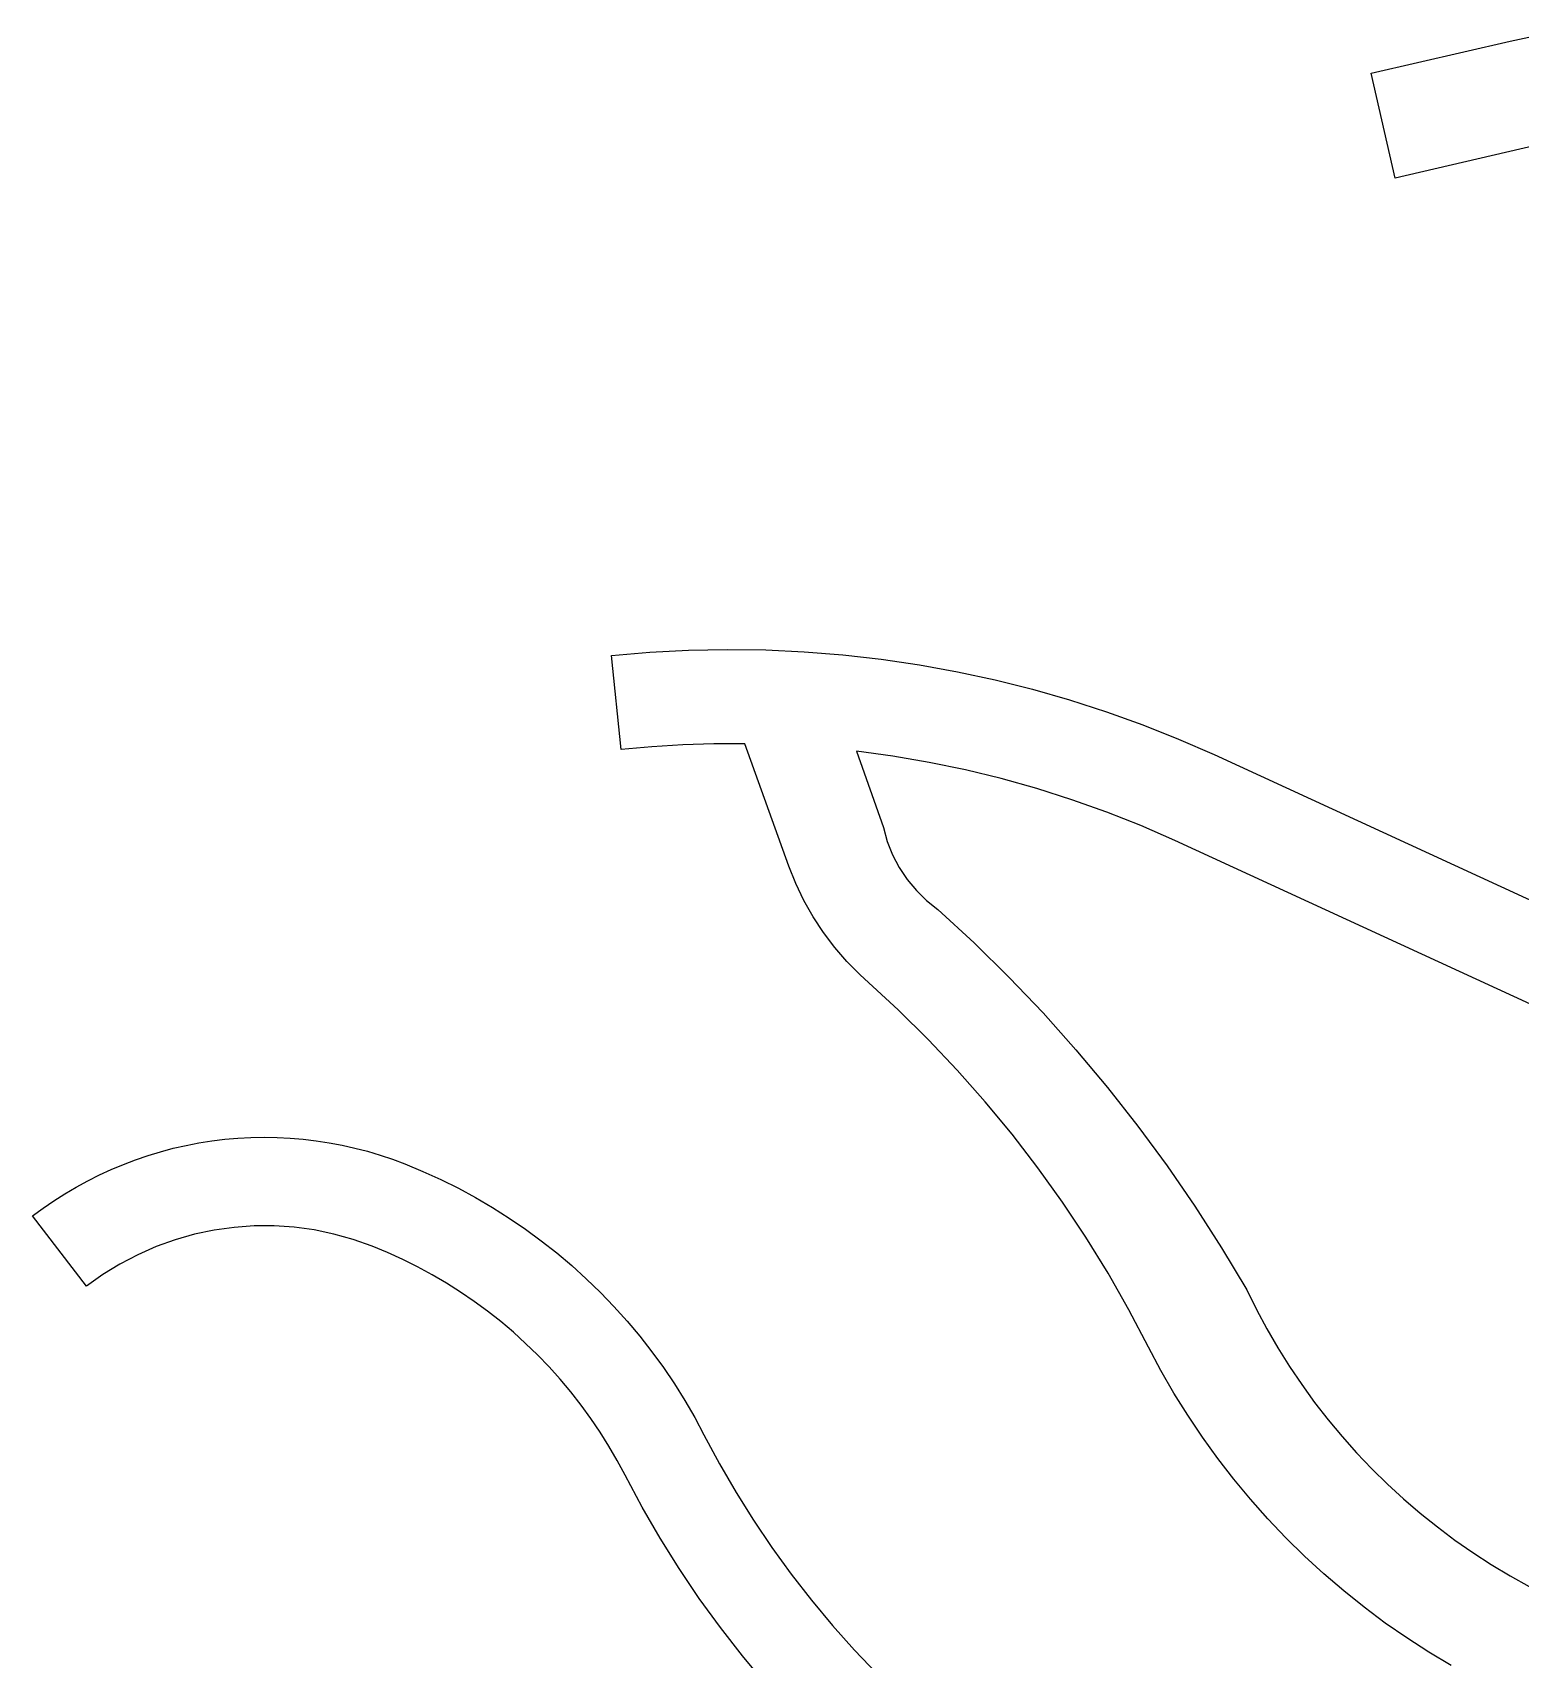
# Model space of a CAD drawing. Header units: millimetres. Extents: x 617751 to 636088, y 68402 to 77988.
# Drawn here: x 622471.8 to 622533.5, y 69470.8 to 69538.2 of the extents above; entities that cross this region are included whole.
import ezdxf

# ---------------------------------------------------------------- set-up
doc = ezdxf.new("R2010")
doc.units = ezdxf.units.MM
doc.header["$LTSCALE"] = 3
doc.header["$MEASUREMENT"] = 0
doc.layers.add('ALINHAMENTO PREDIAL', color=120, linetype='Continuous')

msp = doc.modelspace()

# ---------------------------------------------------------------- linework, layer by layer
at = {"layer": 'ALINHAMENTO PREDIAL'}
for points in [[(622534.06, 69533.516), (622528.304, 69532.188), (622527.302, 69536.534), (622533.058, 69537.862), (622534.733, 69538.218)], [(622534.06, 69533.516), (622528.304, 69532.188), (622527.302, 69536.534), (622533.058, 69537.862), (622534.733, 69538.218)], [(622534.06, 69533.516), (622528.304, 69532.188), (622527.302, 69536.534), (622533.058, 69537.862), (622534.733, 69538.218)], [(622534.06, 69533.516), (622528.304, 69532.188), (622527.302, 69536.534), (622533.058, 69537.862), (622534.733, 69538.218)], [(622534.06, 69533.516), (622528.304, 69532.188), (622527.302, 69536.534), (622533.058, 69537.862), (622534.733, 69538.218)], [(622534.06, 69533.516), (622528.304, 69532.188), (622527.302, 69536.534), (622533.058, 69537.862), (622534.733, 69538.218)], [(622534.06, 69533.516), (622528.304, 69532.188), (622527.302, 69536.534), (622533.058, 69537.862), (622534.733, 69538.218)], [(622534.06, 69533.516), (622528.304, 69532.188), (622527.302, 69536.534), (622533.058, 69537.862), (622534.733, 69538.218)], [(622530.621, 69470.527), (622529.69, 69471.086), (622528.778, 69471.675), (622527.887, 69472.295), (622527.018, 69472.945), (622526.171, 69473.624), (622525.347, 69474.331), (622524.548, 69475.066), (622523.774, 69475.827), (622523.026, 69476.614), (622522.306, 69477.426), (622521.613, 69478.262), (622520.949, 69479.12), (622520.314, 69480.001), (622519.71, 69480.903), (622519.136, 69481.824), (622518.594, 69482.765), (622518.085, 69483.723), (622517.27, 69485.272), (622516.404, 69486.793), (622515.485, 69488.282), (622514.516, 69489.74), (622513.497, 69491.163), (622512.43, 69492.55), (622511.316, 69493.9), (622510.157, 69495.211), (622508.953, 69496.481), (622507.706, 69497.709), (622506.131, 69499.157), (622505.586, 69499.71), (622505.079, 69500.298), (622504.612, 69500.919), (622504.187, 69501.57), (622503.806, 69502.247), (622503.472, 69502.948), (622503.184, 69503.67), (622501.361, 69508.734), (622500.076, 69508.732), (622498.792, 69508.694), (622497.509, 69508.618), (622496.23, 69508.506), (622495.83, 69512.399), (622497.424, 69512.536), (622499.021, 69512.62), (622500.621, 69512.651), (622502.221, 69512.629), (622503.819, 69512.554), (622505.413, 69512.426), (622507.003, 69512.246), (622508.586, 69512.012), (622510.16, 69511.726), (622511.724, 69511.389), (622513.275, 69510.999), (622514.813, 69510.559), (622516.336, 69510.067), (622517.841, 69509.525), (622519.328, 69508.934), (622520.794, 69508.294), (622546.658, 69496.387)], [(622530.621, 69470.527), (622529.69, 69471.086), (622528.778, 69471.675), (622527.887, 69472.295), (622527.018, 69472.945), (622526.171, 69473.624), (622525.347, 69474.331), (622524.548, 69475.066), (622523.774, 69475.827), (622523.026, 69476.614), (622522.306, 69477.426), (622521.613, 69478.262), (622520.949, 69479.12), (622520.314, 69480.001), (622519.71, 69480.903), (622519.136, 69481.824), (622518.594, 69482.765), (622518.085, 69483.723), (622517.27, 69485.272), (622516.404, 69486.793), (622515.485, 69488.282), (622514.516, 69489.74), (622513.497, 69491.163), (622512.43, 69492.55), (622511.316, 69493.9), (622510.157, 69495.211), (622508.953, 69496.481), (622507.706, 69497.709), (622506.131, 69499.157), (622505.586, 69499.71), (622505.079, 69500.298), (622504.612, 69500.919), (622504.187, 69501.57), (622503.806, 69502.247), (622503.472, 69502.948), (622503.184, 69503.67), (622501.361, 69508.734), (622500.076, 69508.732), (622498.792, 69508.694), (622497.509, 69508.618), (622496.23, 69508.506), (622495.83, 69512.399), (622497.424, 69512.536), (622499.021, 69512.62), (622500.621, 69512.651), (622502.221, 69512.629), (622503.819, 69512.554), (622505.413, 69512.426), (622507.003, 69512.246), (622508.586, 69512.012), (622510.16, 69511.726), (622511.724, 69511.389), (622513.275, 69510.999), (622514.813, 69510.559), (622516.336, 69510.067), (622517.841, 69509.525), (622519.328, 69508.934), (622520.794, 69508.294), (622546.658, 69496.387)], [(622530.621, 69470.527), (622529.69, 69471.086), (622528.778, 69471.675), (622527.887, 69472.295), (622527.018, 69472.945), (622526.171, 69473.624), (622525.347, 69474.331), (622524.548, 69475.066), (622523.774, 69475.827), (622523.026, 69476.614), (622522.306, 69477.426), (622521.613, 69478.262), (622520.949, 69479.12), (622520.314, 69480.001), (622519.71, 69480.903), (622519.136, 69481.824), (622518.594, 69482.765), (622518.085, 69483.723), (622517.27, 69485.272), (622516.404, 69486.793), (622515.485, 69488.282), (622514.516, 69489.74), (622513.497, 69491.163), (622512.43, 69492.55), (622511.316, 69493.9), (622510.157, 69495.211), (622508.953, 69496.481), (622507.706, 69497.709), (622506.131, 69499.157), (622505.586, 69499.71), (622505.079, 69500.298), (622504.612, 69500.919), (622504.187, 69501.57), (622503.806, 69502.247), (622503.472, 69502.948), (622503.184, 69503.67), (622501.361, 69508.734), (622500.076, 69508.732), (622498.792, 69508.694), (622497.509, 69508.618), (622496.23, 69508.506), (622495.83, 69512.399), (622497.424, 69512.536), (622499.021, 69512.62), (622500.621, 69512.651), (622502.221, 69512.629), (622503.819, 69512.554), (622505.413, 69512.426), (622507.003, 69512.246), (622508.586, 69512.012), (622510.16, 69511.726), (622511.724, 69511.389), (622513.275, 69510.999), (622514.813, 69510.559), (622516.336, 69510.067), (622517.841, 69509.525), (622519.328, 69508.934), (622520.794, 69508.294), (622546.658, 69496.387)], [(622530.621, 69470.527), (622529.69, 69471.086), (622528.778, 69471.675), (622527.887, 69472.295), (622527.018, 69472.945), (622526.171, 69473.624), (622525.347, 69474.331), (622524.548, 69475.066), (622523.774, 69475.827), (622523.026, 69476.614), (622522.306, 69477.426), (622521.613, 69478.262), (622520.949, 69479.12), (622520.314, 69480.001), (622519.71, 69480.903), (622519.136, 69481.824), (622518.594, 69482.765), (622518.085, 69483.723), (622517.27, 69485.272), (622516.404, 69486.793), (622515.485, 69488.282), (622514.516, 69489.74), (622513.497, 69491.163), (622512.43, 69492.55), (622511.316, 69493.9), (622510.157, 69495.211), (622508.953, 69496.481), (622507.706, 69497.709), (622506.131, 69499.157), (622505.586, 69499.71), (622505.079, 69500.298), (622504.612, 69500.919), (622504.187, 69501.57), (622503.806, 69502.247), (622503.472, 69502.948), (622503.184, 69503.67), (622501.361, 69508.734), (622500.076, 69508.732), (622498.792, 69508.694), (622497.509, 69508.618), (622496.23, 69508.506), (622495.83, 69512.399), (622497.424, 69512.536), (622499.021, 69512.62), (622500.621, 69512.651), (622502.221, 69512.629), (622503.819, 69512.554), (622505.413, 69512.426), (622507.003, 69512.246), (622508.586, 69512.012), (622510.16, 69511.726), (622511.724, 69511.389), (622513.275, 69510.999), (622514.813, 69510.559), (622516.336, 69510.067), (622517.841, 69509.525), (622519.328, 69508.934), (622520.794, 69508.294), (622546.658, 69496.387)], [(622530.621, 69470.527), (622529.69, 69471.086), (622528.778, 69471.675), (622527.887, 69472.295), (622527.018, 69472.945), (622526.171, 69473.624), (622525.347, 69474.331), (622524.548, 69475.066), (622523.774, 69475.827), (622523.026, 69476.614), (622522.306, 69477.426), (622521.613, 69478.262), (622520.949, 69479.12), (622520.314, 69480.001), (622519.71, 69480.903), (622519.136, 69481.824), (622518.594, 69482.765), (622518.085, 69483.723), (622517.27, 69485.272), (622516.404, 69486.793), (622515.485, 69488.282), (622514.516, 69489.74), (622513.497, 69491.163), (622512.43, 69492.55), (622511.316, 69493.9), (622510.157, 69495.211), (622508.953, 69496.481), (622507.706, 69497.709), (622506.131, 69499.157), (622505.586, 69499.71), (622505.079, 69500.298), (622504.612, 69500.919), (622504.187, 69501.57), (622503.806, 69502.247), (622503.472, 69502.948), (622503.184, 69503.67), (622501.361, 69508.734), (622500.076, 69508.732), (622498.792, 69508.694), (622497.509, 69508.618), (622496.23, 69508.506), (622495.83, 69512.399), (622497.424, 69512.536), (622499.021, 69512.62), (622500.621, 69512.651), (622502.221, 69512.629), (622503.819, 69512.554), (622505.413, 69512.426), (622507.003, 69512.246), (622508.586, 69512.012), (622510.16, 69511.726), (622511.724, 69511.389), (622513.275, 69510.999), (622514.813, 69510.559), (622516.336, 69510.067), (622517.841, 69509.525), (622519.328, 69508.934), (622520.794, 69508.294), (622546.658, 69496.387)], [(622530.621, 69470.527), (622529.69, 69471.086), (622528.778, 69471.675), (622527.887, 69472.295), (622527.018, 69472.945), (622526.171, 69473.624), (622525.347, 69474.331), (622524.548, 69475.066), (622523.774, 69475.827), (622523.026, 69476.614), (622522.306, 69477.426), (622521.613, 69478.262), (622520.949, 69479.12), (622520.314, 69480.001), (622519.71, 69480.903), (622519.136, 69481.824), (622518.594, 69482.765), (622518.085, 69483.723), (622517.27, 69485.272), (622516.404, 69486.793), (622515.485, 69488.282), (622514.516, 69489.74), (622513.497, 69491.163), (622512.43, 69492.55), (622511.316, 69493.9), (622510.157, 69495.211), (622508.953, 69496.481), (622507.706, 69497.709), (622506.131, 69499.157), (622505.586, 69499.71), (622505.079, 69500.298), (622504.612, 69500.919), (622504.187, 69501.57), (622503.806, 69502.247), (622503.472, 69502.948), (622503.184, 69503.67), (622501.361, 69508.734), (622500.076, 69508.732), (622498.792, 69508.694), (622497.509, 69508.618), (622496.23, 69508.506), (622495.83, 69512.399), (622497.424, 69512.536), (622499.021, 69512.62), (622500.621, 69512.651), (622502.221, 69512.629), (622503.819, 69512.554), (622505.413, 69512.426), (622507.003, 69512.246), (622508.586, 69512.012), (622510.16, 69511.726), (622511.724, 69511.389), (622513.275, 69510.999), (622514.813, 69510.559), (622516.336, 69510.067), (622517.841, 69509.525), (622519.328, 69508.934), (622520.794, 69508.294), (622546.658, 69496.387)], [(622530.621, 69470.527), (622529.69, 69471.086), (622528.778, 69471.675), (622527.887, 69472.295), (622527.018, 69472.945), (622526.171, 69473.624), (622525.347, 69474.331), (622524.548, 69475.066), (622523.774, 69475.827), (622523.026, 69476.614), (622522.306, 69477.426), (622521.613, 69478.262), (622520.949, 69479.12), (622520.314, 69480.001), (622519.71, 69480.903), (622519.136, 69481.824), (622518.594, 69482.765), (622518.085, 69483.723), (622517.27, 69485.272), (622516.404, 69486.793), (622515.485, 69488.282), (622514.516, 69489.74), (622513.497, 69491.163), (622512.43, 69492.55), (622511.316, 69493.9), (622510.157, 69495.211), (622508.953, 69496.481), (622507.706, 69497.709), (622506.131, 69499.157), (622505.586, 69499.71), (622505.079, 69500.298), (622504.612, 69500.919), (622504.187, 69501.57), (622503.806, 69502.247), (622503.472, 69502.948), (622503.184, 69503.67), (622501.361, 69508.734), (622500.076, 69508.732), (622498.792, 69508.694), (622497.509, 69508.618), (622496.23, 69508.506), (622495.83, 69512.399), (622497.424, 69512.536), (622499.021, 69512.62), (622500.621, 69512.651), (622502.221, 69512.629), (622503.819, 69512.554), (622505.413, 69512.426), (622507.003, 69512.246), (622508.586, 69512.012), (622510.16, 69511.726), (622511.724, 69511.389), (622513.275, 69510.999), (622514.813, 69510.559), (622516.336, 69510.067), (622517.841, 69509.525), (622519.328, 69508.934), (622520.794, 69508.294), (622546.658, 69496.387)], [(622530.621, 69470.527), (622529.69, 69471.086), (622528.778, 69471.675), (622527.887, 69472.295), (622527.018, 69472.945), (622526.171, 69473.624), (622525.347, 69474.331), (622524.548, 69475.066), (622523.774, 69475.827), (622523.026, 69476.614), (622522.306, 69477.426), (622521.613, 69478.262), (622520.949, 69479.12), (622520.314, 69480.001), (622519.71, 69480.903), (622519.136, 69481.824), (622518.594, 69482.765), (622518.085, 69483.723), (622517.27, 69485.272), (622516.404, 69486.793), (622515.485, 69488.282), (622514.516, 69489.74), (622513.497, 69491.163), (622512.43, 69492.55), (622511.316, 69493.9), (622510.157, 69495.211), (622508.953, 69496.481), (622507.706, 69497.709), (622506.131, 69499.157), (622505.586, 69499.71), (622505.079, 69500.298), (622504.612, 69500.919), (622504.187, 69501.57), (622503.806, 69502.247), (622503.472, 69502.948), (622503.184, 69503.67), (622501.361, 69508.734), (622500.076, 69508.732), (622498.792, 69508.694), (622497.509, 69508.618), (622496.23, 69508.506), (622495.83, 69512.399), (622497.424, 69512.536), (622499.021, 69512.62), (622500.621, 69512.651), (622502.221, 69512.629), (622503.819, 69512.554), (622505.413, 69512.426), (622507.003, 69512.246), (622508.586, 69512.012), (622510.16, 69511.726), (622511.724, 69511.389), (622513.275, 69510.999), (622514.813, 69510.559), (622516.336, 69510.067), (622517.841, 69509.525), (622519.328, 69508.934), (622520.794, 69508.294), (622546.658, 69496.387)], [(622545.011, 69492.837), (622519.168, 69504.734), (622517.768, 69505.344), (622516.347, 69505.906), (622514.907, 69506.419), (622513.451, 69506.881), (622511.98, 69507.294), (622510.495, 69507.655), (622508.999, 69507.965), (622507.493, 69508.223), (622505.979, 69508.429), (622507.096, 69505.261), (622507.258, 69504.689), (622507.478, 69504.136), (622507.755, 69503.609), (622508.085, 69503.114), (622508.464, 69502.655), (622508.889, 69502.238), (622509.355, 69501.868), (622510.854, 69500.485), (622512.307, 69499.055), (622513.715, 69497.579), (622515.074, 69496.059), (622516.384, 69494.497), (622517.644, 69492.893), (622518.851, 69491.249), (622520.006, 69489.568), (622521.106, 69487.851), (622522.15, 69486.1), (622522.553, 69485.285), (622522.982, 69484.484), (622523.438, 69483.699), (622523.921, 69482.929), (622524.429, 69482.175), (622524.961, 69481.439), (622525.519, 69480.722), (622526.1, 69480.024), (622526.704, 69479.345), (622527.331, 69478.687), (622527.979, 69478.051), (622528.648, 69477.436), (622529.338, 69476.845), (622530.047, 69476.277), (622530.775, 69475.733), (622531.52, 69475.214), (622532.283, 69474.72), (622533.062, 69474.252), (622533.856, 69473.811)], [(622545.011, 69492.837), (622519.168, 69504.734), (622517.768, 69505.344), (622516.347, 69505.906), (622514.907, 69506.419), (622513.451, 69506.881), (622511.98, 69507.294), (622510.495, 69507.655), (622508.999, 69507.965), (622507.493, 69508.223), (622505.979, 69508.429), (622507.096, 69505.261), (622507.258, 69504.689), (622507.478, 69504.136), (622507.755, 69503.609), (622508.085, 69503.114), (622508.464, 69502.655), (622508.889, 69502.238), (622509.355, 69501.868), (622510.854, 69500.485), (622512.307, 69499.055), (622513.715, 69497.579), (622515.074, 69496.059), (622516.384, 69494.497), (622517.644, 69492.893), (622518.851, 69491.249), (622520.006, 69489.568), (622521.106, 69487.851), (622522.15, 69486.1), (622522.553, 69485.285), (622522.982, 69484.484), (622523.438, 69483.699), (622523.921, 69482.929), (622524.429, 69482.175), (622524.961, 69481.439), (622525.519, 69480.722), (622526.1, 69480.024), (622526.704, 69479.345), (622527.331, 69478.687), (622527.979, 69478.051), (622528.648, 69477.436), (622529.338, 69476.845), (622530.047, 69476.277), (622530.775, 69475.733), (622531.52, 69475.214), (622532.283, 69474.72), (622533.062, 69474.252), (622533.856, 69473.811)], [(622545.011, 69492.837), (622519.168, 69504.734), (622517.768, 69505.344), (622516.347, 69505.906), (622514.907, 69506.419), (622513.451, 69506.881), (622511.98, 69507.294), (622510.495, 69507.655), (622508.999, 69507.965), (622507.493, 69508.223), (622505.979, 69508.429), (622507.096, 69505.261), (622507.258, 69504.689), (622507.478, 69504.136), (622507.755, 69503.609), (622508.085, 69503.114), (622508.464, 69502.655), (622508.889, 69502.238), (622509.355, 69501.868), (622510.854, 69500.485), (622512.307, 69499.055), (622513.715, 69497.579), (622515.074, 69496.059), (622516.384, 69494.497), (622517.644, 69492.893), (622518.851, 69491.249), (622520.006, 69489.568), (622521.106, 69487.851), (622522.15, 69486.1), (622522.553, 69485.285), (622522.982, 69484.484), (622523.438, 69483.699), (622523.921, 69482.929), (622524.429, 69482.175), (622524.961, 69481.439), (622525.519, 69480.722), (622526.1, 69480.024), (622526.704, 69479.345), (622527.331, 69478.687), (622527.979, 69478.051), (622528.648, 69477.436), (622529.338, 69476.845), (622530.047, 69476.277), (622530.775, 69475.733), (622531.52, 69475.214), (622532.283, 69474.72), (622533.062, 69474.252), (622533.856, 69473.811)], [(622545.011, 69492.837), (622519.168, 69504.734), (622517.768, 69505.344), (622516.347, 69505.906), (622514.907, 69506.419), (622513.451, 69506.881), (622511.98, 69507.294), (622510.495, 69507.655), (622508.999, 69507.965), (622507.493, 69508.223), (622505.979, 69508.429), (622507.096, 69505.261), (622507.258, 69504.689), (622507.478, 69504.136), (622507.755, 69503.609), (622508.085, 69503.114), (622508.464, 69502.655), (622508.889, 69502.238), (622509.355, 69501.868), (622510.854, 69500.485), (622512.307, 69499.055), (622513.715, 69497.579), (622515.074, 69496.059), (622516.384, 69494.497), (622517.644, 69492.893), (622518.851, 69491.249), (622520.006, 69489.568), (622521.106, 69487.851), (622522.15, 69486.1), (622522.553, 69485.285), (622522.982, 69484.484), (622523.438, 69483.699), (622523.921, 69482.929), (622524.429, 69482.175), (622524.961, 69481.439), (622525.519, 69480.722), (622526.1, 69480.024), (622526.704, 69479.345), (622527.331, 69478.687), (622527.979, 69478.051), (622528.648, 69477.436), (622529.338, 69476.845), (622530.047, 69476.277), (622530.775, 69475.733), (622531.52, 69475.214), (622532.283, 69474.72), (622533.062, 69474.252), (622533.856, 69473.811)], [(622545.011, 69492.837), (622519.168, 69504.734), (622517.768, 69505.344), (622516.347, 69505.906), (622514.907, 69506.419), (622513.451, 69506.881), (622511.98, 69507.294), (622510.495, 69507.655), (622508.999, 69507.965), (622507.493, 69508.223), (622505.979, 69508.429), (622507.096, 69505.261), (622507.258, 69504.689), (622507.478, 69504.136), (622507.755, 69503.609), (622508.085, 69503.114), (622508.464, 69502.655), (622508.889, 69502.238), (622509.355, 69501.868), (622510.854, 69500.485), (622512.307, 69499.055), (622513.715, 69497.579), (622515.074, 69496.059), (622516.384, 69494.497), (622517.644, 69492.893), (622518.851, 69491.249), (622520.006, 69489.568), (622521.106, 69487.851), (622522.15, 69486.1), (622522.553, 69485.285), (622522.982, 69484.484), (622523.438, 69483.699), (622523.921, 69482.929), (622524.429, 69482.175), (622524.961, 69481.439), (622525.519, 69480.722), (622526.1, 69480.024), (622526.704, 69479.345), (622527.331, 69478.687), (622527.979, 69478.051), (622528.648, 69477.436), (622529.338, 69476.845), (622530.047, 69476.277), (622530.775, 69475.733), (622531.52, 69475.214), (622532.283, 69474.72), (622533.062, 69474.252), (622533.856, 69473.811)], [(622545.011, 69492.837), (622519.168, 69504.734), (622517.768, 69505.344), (622516.347, 69505.906), (622514.907, 69506.419), (622513.451, 69506.881), (622511.98, 69507.294), (622510.495, 69507.655), (622508.999, 69507.965), (622507.493, 69508.223), (622505.979, 69508.429), (622507.096, 69505.261), (622507.258, 69504.689), (622507.478, 69504.136), (622507.755, 69503.609), (622508.085, 69503.114), (622508.464, 69502.655), (622508.889, 69502.238), (622509.355, 69501.868), (622510.854, 69500.485), (622512.307, 69499.055), (622513.715, 69497.579), (622515.074, 69496.059), (622516.384, 69494.497), (622517.644, 69492.893), (622518.851, 69491.249), (622520.006, 69489.568), (622521.106, 69487.851), (622522.15, 69486.1), (622522.553, 69485.285), (622522.982, 69484.484), (622523.438, 69483.699), (622523.921, 69482.929), (622524.429, 69482.175), (622524.961, 69481.439), (622525.519, 69480.722), (622526.1, 69480.024), (622526.704, 69479.345), (622527.331, 69478.687), (622527.979, 69478.051), (622528.648, 69477.436), (622529.338, 69476.845), (622530.047, 69476.277), (622530.775, 69475.733), (622531.52, 69475.214), (622532.283, 69474.72), (622533.062, 69474.252), (622533.856, 69473.811)], [(622545.011, 69492.837), (622519.168, 69504.734), (622517.768, 69505.344), (622516.347, 69505.906), (622514.907, 69506.419), (622513.451, 69506.881), (622511.98, 69507.294), (622510.495, 69507.655), (622508.999, 69507.965), (622507.493, 69508.223), (622505.979, 69508.429), (622507.096, 69505.261), (622507.258, 69504.689), (622507.478, 69504.136), (622507.755, 69503.609), (622508.085, 69503.114), (622508.464, 69502.655), (622508.889, 69502.238), (622509.355, 69501.868), (622510.854, 69500.485), (622512.307, 69499.055), (622513.715, 69497.579), (622515.074, 69496.059), (622516.384, 69494.497), (622517.644, 69492.893), (622518.851, 69491.249), (622520.006, 69489.568), (622521.106, 69487.851), (622522.15, 69486.1), (622522.553, 69485.285), (622522.982, 69484.484), (622523.438, 69483.699), (622523.921, 69482.929), (622524.429, 69482.175), (622524.961, 69481.439), (622525.519, 69480.722), (622526.1, 69480.024), (622526.704, 69479.345), (622527.331, 69478.687), (622527.979, 69478.051), (622528.648, 69477.436), (622529.338, 69476.845), (622530.047, 69476.277), (622530.775, 69475.733), (622531.52, 69475.214), (622532.283, 69474.72), (622533.062, 69474.252), (622533.856, 69473.811)], [(622545.011, 69492.837), (622519.168, 69504.734), (622517.768, 69505.344), (622516.347, 69505.906), (622514.907, 69506.419), (622513.451, 69506.881), (622511.98, 69507.294), (622510.495, 69507.655), (622508.999, 69507.965), (622507.493, 69508.223), (622505.979, 69508.429), (622507.096, 69505.261), (622507.258, 69504.689), (622507.478, 69504.136), (622507.755, 69503.609), (622508.085, 69503.114), (622508.464, 69502.655), (622508.889, 69502.238), (622509.355, 69501.868), (622510.854, 69500.485), (622512.307, 69499.055), (622513.715, 69497.579), (622515.074, 69496.059), (622516.384, 69494.497), (622517.644, 69492.893), (622518.851, 69491.249), (622520.006, 69489.568), (622521.106, 69487.851), (622522.15, 69486.1), (622522.553, 69485.285), (622522.982, 69484.484), (622523.438, 69483.699), (622523.921, 69482.929), (622524.429, 69482.175), (622524.961, 69481.439), (622525.519, 69480.722), (622526.1, 69480.024), (622526.704, 69479.345), (622527.331, 69478.687), (622527.979, 69478.051), (622528.648, 69477.436), (622529.338, 69476.845), (622530.047, 69476.277), (622530.775, 69475.733), (622531.52, 69475.214), (622532.283, 69474.72), (622533.062, 69474.252), (622533.856, 69473.811)], [(622502.21, 69469.79), (622501.257, 69470.934), (622500.342, 69472.11), (622499.468, 69473.316), (622498.636, 69474.552), (622497.846, 69475.814), (622497.099, 69477.103), (622496.396, 69478.417), (622496.071, 69479.024), (622495.726, 69479.619), (622495.361, 69480.202), (622494.975, 69480.772), (622494.571, 69481.328), (622494.147, 69481.871), (622493.705, 69482.398), (622493.246, 69482.91), (622492.769, 69483.406), (622492.275, 69483.886), (622491.765, 69484.348), (622491.24, 69484.792), (622490.699, 69485.218), (622490.145, 69485.625), (622489.577, 69486.013), (622488.995, 69486.382), (622488.402, 69486.73), (622487.797, 69487.057), (622487.181, 69487.364), (622486.554, 69487.649), (622485.919, 69487.913), (622485.134, 69488.192), (622484.331, 69488.417), (622483.516, 69488.586), (622482.69, 69488.698), (622481.859, 69488.754), (622481.025, 69488.753), (622480.194, 69488.694), (622479.369, 69488.578), (622478.554, 69488.406), (622477.752, 69488.179), (622476.968, 69487.897), (622476.206, 69487.562), (622475.468, 69487.175), (622474.758, 69486.739), (622474.08, 69486.254), (622471.845, 69489.167), (622472.282, 69489.49), (622472.729, 69489.797), (622473.186, 69490.09), (622473.653, 69490.366), (622474.129, 69490.626), (622474.614, 69490.87), (622475.108, 69491.097), (622475.608, 69491.306), (622476.116, 69491.499), (622476.629, 69491.674), (622477.149, 69491.831), (622477.673, 69491.97), (622478.203, 69492.091), (622478.735, 69492.194), (622479.272, 69492.278), (622479.81, 69492.345), (622480.351, 69492.392), (622480.893, 69492.421), (622481.436, 69492.431), (622481.978, 69492.423), (622482.52, 69492.396), (622483.061, 69492.35), (622483.6, 69492.286), (622484.136, 69492.204), (622484.67, 69492.103), (622485.199, 69491.983), (622485.724, 69491.846), (622486.244, 69491.691), (622486.759, 69491.518), (622487.267, 69491.327), (622488.019, 69491.015), (622488.76, 69490.678), (622489.488, 69490.315), (622490.204, 69489.927), (622490.906, 69489.516), (622491.594, 69489.08), (622492.266, 69488.621), (622492.922, 69488.139), (622493.562, 69487.635), (622494.183, 69487.109), (622494.786, 69486.563), (622495.37, 69485.996), (622495.935, 69485.409), (622496.479, 69484.803), (622497.001, 69484.179), (622497.502, 69483.538), (622497.981, 69482.879), (622498.437, 69482.205), (622498.869, 69481.515), (622499.278, 69480.811), (622499.662, 69480.093), (622500.306, 69478.889), (622500.99, 69477.708), (622501.714, 69476.551), (622502.477, 69475.419), (622503.278, 69474.314), (622504.116, 69473.236), (622504.99, 69472.187), (622505.899, 69471.169), (622506.842, 69470.182)], [(622502.21, 69469.79), (622501.257, 69470.934), (622500.342, 69472.11), (622499.468, 69473.316), (622498.636, 69474.552), (622497.846, 69475.814), (622497.099, 69477.103), (622496.396, 69478.417), (622496.071, 69479.024), (622495.726, 69479.619), (622495.361, 69480.202), (622494.975, 69480.772), (622494.571, 69481.328), (622494.147, 69481.871), (622493.705, 69482.398), (622493.246, 69482.91), (622492.769, 69483.406), (622492.275, 69483.886), (622491.765, 69484.348), (622491.24, 69484.792), (622490.699, 69485.218), (622490.145, 69485.625), (622489.577, 69486.013), (622488.995, 69486.382), (622488.402, 69486.73), (622487.797, 69487.057), (622487.181, 69487.364), (622486.554, 69487.649), (622485.919, 69487.913), (622485.134, 69488.192), (622484.331, 69488.417), (622483.516, 69488.586), (622482.69, 69488.698), (622481.859, 69488.754), (622481.025, 69488.753), (622480.194, 69488.694), (622479.369, 69488.578), (622478.554, 69488.406), (622477.752, 69488.179), (622476.968, 69487.897), (622476.206, 69487.562), (622475.468, 69487.175), (622474.758, 69486.739), (622474.08, 69486.254), (622471.845, 69489.167), (622472.282, 69489.49), (622472.729, 69489.797), (622473.186, 69490.09), (622473.653, 69490.366), (622474.129, 69490.626), (622474.614, 69490.87), (622475.108, 69491.097), (622475.608, 69491.306), (622476.116, 69491.499), (622476.629, 69491.674), (622477.149, 69491.831), (622477.673, 69491.97), (622478.203, 69492.091), (622478.735, 69492.194), (622479.272, 69492.278), (622479.81, 69492.345), (622480.351, 69492.392), (622480.893, 69492.421), (622481.436, 69492.431), (622481.978, 69492.423), (622482.52, 69492.396), (622483.061, 69492.35), (622483.6, 69492.286), (622484.136, 69492.204), (622484.67, 69492.103), (622485.199, 69491.983), (622485.724, 69491.846), (622486.244, 69491.691), (622486.759, 69491.518), (622487.267, 69491.327), (622488.019, 69491.015), (622488.76, 69490.678), (622489.488, 69490.315), (622490.204, 69489.927), (622490.906, 69489.516), (622491.594, 69489.08), (622492.266, 69488.621), (622492.922, 69488.139), (622493.562, 69487.635), (622494.183, 69487.109), (622494.786, 69486.563), (622495.37, 69485.996), (622495.935, 69485.409), (622496.479, 69484.803), (622497.001, 69484.179), (622497.502, 69483.538), (622497.981, 69482.879), (622498.437, 69482.205), (622498.869, 69481.515), (622499.278, 69480.811), (622499.662, 69480.093), (622500.306, 69478.889), (622500.99, 69477.708), (622501.714, 69476.551), (622502.477, 69475.419), (622503.278, 69474.314), (622504.116, 69473.236), (622504.99, 69472.187), (622505.899, 69471.169), (622506.842, 69470.182)], [(622502.21, 69469.79), (622501.257, 69470.934), (622500.342, 69472.11), (622499.468, 69473.316), (622498.636, 69474.552), (622497.846, 69475.814), (622497.099, 69477.103), (622496.396, 69478.417), (622496.071, 69479.024), (622495.726, 69479.619), (622495.361, 69480.202), (622494.975, 69480.772), (622494.571, 69481.328), (622494.147, 69481.871), (622493.705, 69482.398), (622493.246, 69482.91), (622492.769, 69483.406), (622492.275, 69483.886), (622491.765, 69484.348), (622491.24, 69484.792), (622490.699, 69485.218), (622490.145, 69485.625), (622489.577, 69486.013), (622488.995, 69486.382), (622488.402, 69486.73), (622487.797, 69487.057), (622487.181, 69487.364), (622486.554, 69487.649), (622485.919, 69487.913), (622485.134, 69488.192), (622484.331, 69488.417), (622483.516, 69488.586), (622482.69, 69488.698), (622481.859, 69488.754), (622481.025, 69488.753), (622480.194, 69488.694), (622479.369, 69488.578), (622478.554, 69488.406), (622477.752, 69488.179), (622476.968, 69487.897), (622476.206, 69487.562), (622475.468, 69487.175), (622474.758, 69486.739), (622474.08, 69486.254), (622471.845, 69489.167), (622472.282, 69489.49), (622472.729, 69489.797), (622473.186, 69490.09), (622473.653, 69490.366), (622474.129, 69490.626), (622474.614, 69490.87), (622475.108, 69491.097), (622475.608, 69491.306), (622476.116, 69491.499), (622476.629, 69491.674), (622477.149, 69491.831), (622477.673, 69491.97), (622478.203, 69492.091), (622478.735, 69492.194), (622479.272, 69492.278), (622479.81, 69492.345), (622480.351, 69492.392), (622480.893, 69492.421), (622481.436, 69492.431), (622481.978, 69492.423), (622482.52, 69492.396), (622483.061, 69492.35), (622483.6, 69492.286), (622484.136, 69492.204), (622484.67, 69492.103), (622485.199, 69491.983), (622485.724, 69491.846), (622486.244, 69491.691), (622486.759, 69491.518), (622487.267, 69491.327), (622488.019, 69491.015), (622488.76, 69490.678), (622489.488, 69490.315), (622490.204, 69489.927), (622490.906, 69489.516), (622491.594, 69489.08), (622492.266, 69488.621), (622492.922, 69488.139), (622493.562, 69487.635), (622494.183, 69487.109), (622494.786, 69486.563), (622495.37, 69485.996), (622495.935, 69485.409), (622496.479, 69484.803), (622497.001, 69484.179), (622497.502, 69483.538), (622497.981, 69482.879), (622498.437, 69482.205), (622498.869, 69481.515), (622499.278, 69480.811), (622499.662, 69480.093), (622500.306, 69478.889), (622500.99, 69477.708), (622501.714, 69476.551), (622502.477, 69475.419), (622503.278, 69474.314), (622504.116, 69473.236), (622504.99, 69472.187), (622505.899, 69471.169), (622506.842, 69470.182)], [(622502.21, 69469.79), (622501.257, 69470.934), (622500.342, 69472.11), (622499.468, 69473.316), (622498.636, 69474.552), (622497.846, 69475.814), (622497.099, 69477.103), (622496.396, 69478.417), (622496.071, 69479.024), (622495.726, 69479.619), (622495.361, 69480.202), (622494.975, 69480.772), (622494.571, 69481.328), (622494.147, 69481.871), (622493.705, 69482.398), (622493.246, 69482.91), (622492.769, 69483.406), (622492.275, 69483.886), (622491.765, 69484.348), (622491.24, 69484.792), (622490.699, 69485.218), (622490.145, 69485.625), (622489.577, 69486.013), (622488.995, 69486.382), (622488.402, 69486.73), (622487.797, 69487.057), (622487.181, 69487.364), (622486.554, 69487.649), (622485.919, 69487.913), (622485.134, 69488.192), (622484.331, 69488.417), (622483.516, 69488.586), (622482.69, 69488.698), (622481.859, 69488.754), (622481.025, 69488.753), (622480.194, 69488.694), (622479.369, 69488.578), (622478.554, 69488.406), (622477.752, 69488.179), (622476.968, 69487.897), (622476.206, 69487.562), (622475.468, 69487.175), (622474.758, 69486.739), (622474.08, 69486.254), (622471.845, 69489.167), (622472.282, 69489.49), (622472.729, 69489.797), (622473.186, 69490.09), (622473.653, 69490.366), (622474.129, 69490.626), (622474.614, 69490.87), (622475.108, 69491.097), (622475.608, 69491.306), (622476.116, 69491.499), (622476.629, 69491.674), (622477.149, 69491.831), (622477.673, 69491.97), (622478.203, 69492.091), (622478.735, 69492.194), (622479.272, 69492.278), (622479.81, 69492.345), (622480.351, 69492.392), (622480.893, 69492.421), (622481.436, 69492.431), (622481.978, 69492.423), (622482.52, 69492.396), (622483.061, 69492.35), (622483.6, 69492.286), (622484.136, 69492.204), (622484.67, 69492.103), (622485.199, 69491.983), (622485.724, 69491.846), (622486.244, 69491.691), (622486.759, 69491.518), (622487.267, 69491.327), (622488.019, 69491.015), (622488.76, 69490.678), (622489.488, 69490.315), (622490.204, 69489.927), (622490.906, 69489.516), (622491.594, 69489.08), (622492.266, 69488.621), (622492.922, 69488.139), (622493.562, 69487.635), (622494.183, 69487.109), (622494.786, 69486.563), (622495.37, 69485.996), (622495.935, 69485.409), (622496.479, 69484.803), (622497.001, 69484.179), (622497.502, 69483.538), (622497.981, 69482.879), (622498.437, 69482.205), (622498.869, 69481.515), (622499.278, 69480.811), (622499.662, 69480.093), (622500.306, 69478.889), (622500.99, 69477.708), (622501.714, 69476.551), (622502.477, 69475.419), (622503.278, 69474.314), (622504.116, 69473.236), (622504.99, 69472.187), (622505.899, 69471.169), (622506.842, 69470.182)], [(622502.21, 69469.79), (622501.257, 69470.934), (622500.342, 69472.11), (622499.468, 69473.316), (622498.636, 69474.552), (622497.846, 69475.814), (622497.099, 69477.103), (622496.396, 69478.417), (622496.071, 69479.024), (622495.726, 69479.619), (622495.361, 69480.202), (622494.975, 69480.772), (622494.571, 69481.328), (622494.147, 69481.871), (622493.705, 69482.398), (622493.246, 69482.91), (622492.769, 69483.406), (622492.275, 69483.886), (622491.765, 69484.348), (622491.24, 69484.792), (622490.699, 69485.218), (622490.145, 69485.625), (622489.577, 69486.013), (622488.995, 69486.382), (622488.402, 69486.73), (622487.797, 69487.057), (622487.181, 69487.364), (622486.554, 69487.649), (622485.919, 69487.913), (622485.134, 69488.192), (622484.331, 69488.417), (622483.516, 69488.586), (622482.69, 69488.698), (622481.859, 69488.754), (622481.025, 69488.753), (622480.194, 69488.694), (622479.369, 69488.578), (622478.554, 69488.406), (622477.752, 69488.179), (622476.968, 69487.897), (622476.206, 69487.562), (622475.468, 69487.175), (622474.758, 69486.739), (622474.08, 69486.254), (622471.845, 69489.167), (622472.282, 69489.49), (622472.729, 69489.797), (622473.186, 69490.09), (622473.653, 69490.366), (622474.129, 69490.626), (622474.614, 69490.87), (622475.108, 69491.097), (622475.608, 69491.306), (622476.116, 69491.499), (622476.629, 69491.674), (622477.149, 69491.831), (622477.673, 69491.97), (622478.203, 69492.091), (622478.735, 69492.194), (622479.272, 69492.278), (622479.81, 69492.345), (622480.351, 69492.392), (622480.893, 69492.421), (622481.436, 69492.431), (622481.978, 69492.423), (622482.52, 69492.396), (622483.061, 69492.35), (622483.6, 69492.286), (622484.136, 69492.204), (622484.67, 69492.103), (622485.199, 69491.983), (622485.724, 69491.846), (622486.244, 69491.691), (622486.759, 69491.518), (622487.267, 69491.327), (622488.019, 69491.015), (622488.76, 69490.678), (622489.488, 69490.315), (622490.204, 69489.927), (622490.906, 69489.516), (622491.594, 69489.08), (622492.266, 69488.621), (622492.922, 69488.139), (622493.562, 69487.635), (622494.183, 69487.109), (622494.786, 69486.563), (622495.37, 69485.996), (622495.935, 69485.409), (622496.479, 69484.803), (622497.001, 69484.179), (622497.502, 69483.538), (622497.981, 69482.879), (622498.437, 69482.205), (622498.869, 69481.515), (622499.278, 69480.811), (622499.662, 69480.093), (622500.306, 69478.889), (622500.99, 69477.708), (622501.714, 69476.551), (622502.477, 69475.419), (622503.278, 69474.314), (622504.116, 69473.236), (622504.99, 69472.187), (622505.899, 69471.169), (622506.842, 69470.182)], [(622502.21, 69469.79), (622501.257, 69470.934), (622500.342, 69472.11), (622499.468, 69473.316), (622498.636, 69474.552), (622497.846, 69475.814), (622497.099, 69477.103), (622496.396, 69478.417), (622496.071, 69479.024), (622495.726, 69479.619), (622495.361, 69480.202), (622494.975, 69480.772), (622494.571, 69481.328), (622494.147, 69481.871), (622493.705, 69482.398), (622493.246, 69482.91), (622492.769, 69483.406), (622492.275, 69483.886), (622491.765, 69484.348), (622491.24, 69484.792), (622490.699, 69485.218), (622490.145, 69485.625), (622489.577, 69486.013), (622488.995, 69486.382), (622488.402, 69486.73), (622487.797, 69487.057), (622487.181, 69487.364), (622486.554, 69487.649), (622485.919, 69487.913), (622485.134, 69488.192), (622484.331, 69488.417), (622483.516, 69488.586), (622482.69, 69488.698), (622481.859, 69488.754), (622481.025, 69488.753), (622480.194, 69488.694), (622479.369, 69488.578), (622478.554, 69488.406), (622477.752, 69488.179), (622476.968, 69487.897), (622476.206, 69487.562), (622475.468, 69487.175), (622474.758, 69486.739), (622474.08, 69486.254), (622471.845, 69489.167), (622472.282, 69489.49), (622472.729, 69489.797), (622473.186, 69490.09), (622473.653, 69490.366), (622474.129, 69490.626), (622474.614, 69490.87), (622475.108, 69491.097), (622475.608, 69491.306), (622476.116, 69491.499), (622476.629, 69491.674), (622477.149, 69491.831), (622477.673, 69491.97), (622478.203, 69492.091), (622478.735, 69492.194), (622479.272, 69492.278), (622479.81, 69492.345), (622480.351, 69492.392), (622480.893, 69492.421), (622481.436, 69492.431), (622481.978, 69492.423), (622482.52, 69492.396), (622483.061, 69492.35), (622483.6, 69492.286), (622484.136, 69492.204), (622484.67, 69492.103), (622485.199, 69491.983), (622485.724, 69491.846), (622486.244, 69491.691), (622486.759, 69491.518), (622487.267, 69491.327), (622488.019, 69491.015), (622488.76, 69490.678), (622489.488, 69490.315), (622490.204, 69489.927), (622490.906, 69489.516), (622491.594, 69489.08), (622492.266, 69488.621), (622492.922, 69488.139), (622493.562, 69487.635), (622494.183, 69487.109), (622494.786, 69486.563), (622495.37, 69485.996), (622495.935, 69485.409), (622496.479, 69484.803), (622497.001, 69484.179), (622497.502, 69483.538), (622497.981, 69482.879), (622498.437, 69482.205), (622498.869, 69481.515), (622499.278, 69480.811), (622499.662, 69480.093), (622500.306, 69478.889), (622500.99, 69477.708), (622501.714, 69476.551), (622502.477, 69475.419), (622503.278, 69474.314), (622504.116, 69473.236), (622504.99, 69472.187), (622505.899, 69471.169), (622506.842, 69470.182)], [(622502.21, 69469.79), (622501.257, 69470.934), (622500.342, 69472.11), (622499.468, 69473.316), (622498.636, 69474.552), (622497.846, 69475.814), (622497.099, 69477.103), (622496.396, 69478.417), (622496.071, 69479.024), (622495.726, 69479.619), (622495.361, 69480.202), (622494.975, 69480.772), (622494.571, 69481.328), (622494.147, 69481.871), (622493.705, 69482.398), (622493.246, 69482.91), (622492.769, 69483.406), (622492.275, 69483.886), (622491.765, 69484.348), (622491.24, 69484.792), (622490.699, 69485.218), (622490.145, 69485.625), (622489.577, 69486.013), (622488.995, 69486.382), (622488.402, 69486.73), (622487.797, 69487.057), (622487.181, 69487.364), (622486.554, 69487.649), (622485.919, 69487.913), (622485.134, 69488.192), (622484.331, 69488.417), (622483.516, 69488.586), (622482.69, 69488.698), (622481.859, 69488.754), (622481.025, 69488.753), (622480.194, 69488.694), (622479.369, 69488.578), (622478.554, 69488.406), (622477.752, 69488.179), (622476.968, 69487.897), (622476.206, 69487.562), (622475.468, 69487.175), (622474.758, 69486.739), (622474.08, 69486.254), (622471.845, 69489.167), (622472.282, 69489.49), (622472.729, 69489.797), (622473.186, 69490.09), (622473.653, 69490.366), (622474.129, 69490.626), (622474.614, 69490.87), (622475.108, 69491.097), (622475.608, 69491.306), (622476.116, 69491.499), (622476.629, 69491.674), (622477.149, 69491.831), (622477.673, 69491.97), (622478.203, 69492.091), (622478.735, 69492.194), (622479.272, 69492.278), (622479.81, 69492.345), (622480.351, 69492.392), (622480.893, 69492.421), (622481.436, 69492.431), (622481.978, 69492.423), (622482.52, 69492.396), (622483.061, 69492.35), (622483.6, 69492.286), (622484.136, 69492.204), (622484.67, 69492.103), (622485.199, 69491.983), (622485.724, 69491.846), (622486.244, 69491.691), (622486.759, 69491.518), (622487.267, 69491.327), (622488.019, 69491.015), (622488.76, 69490.678), (622489.488, 69490.315), (622490.204, 69489.927), (622490.906, 69489.516), (622491.594, 69489.08), (622492.266, 69488.621), (622492.922, 69488.139), (622493.562, 69487.635), (622494.183, 69487.109), (622494.786, 69486.563), (622495.37, 69485.996), (622495.935, 69485.409), (622496.479, 69484.803), (622497.001, 69484.179), (622497.502, 69483.538), (622497.981, 69482.879), (622498.437, 69482.205), (622498.869, 69481.515), (622499.278, 69480.811), (622499.662, 69480.093), (622500.306, 69478.889), (622500.99, 69477.708), (622501.714, 69476.551), (622502.477, 69475.419), (622503.278, 69474.314), (622504.116, 69473.236), (622504.99, 69472.187), (622505.899, 69471.169), (622506.842, 69470.182)], [(622502.21, 69469.79), (622501.257, 69470.934), (622500.342, 69472.11), (622499.468, 69473.316), (622498.636, 69474.552), (622497.846, 69475.814), (622497.099, 69477.103), (622496.396, 69478.417), (622496.071, 69479.024), (622495.726, 69479.619), (622495.361, 69480.202), (622494.975, 69480.772), (622494.571, 69481.328), (622494.147, 69481.871), (622493.705, 69482.398), (622493.246, 69482.91), (622492.769, 69483.406), (622492.275, 69483.886), (622491.765, 69484.348), (622491.24, 69484.792), (622490.699, 69485.218), (622490.145, 69485.625), (622489.577, 69486.013), (622488.995, 69486.382), (622488.402, 69486.73), (622487.797, 69487.057), (622487.181, 69487.364), (622486.554, 69487.649), (622485.919, 69487.913), (622485.134, 69488.192), (622484.331, 69488.417), (622483.516, 69488.586), (622482.69, 69488.698), (622481.859, 69488.754), (622481.025, 69488.753), (622480.194, 69488.694), (622479.369, 69488.578), (622478.554, 69488.406), (622477.752, 69488.179), (622476.968, 69487.897), (622476.206, 69487.562), (622475.468, 69487.175), (622474.758, 69486.739), (622474.08, 69486.254), (622471.845, 69489.167), (622472.282, 69489.49), (622472.729, 69489.797), (622473.186, 69490.09), (622473.653, 69490.366), (622474.129, 69490.626), (622474.614, 69490.87), (622475.108, 69491.097), (622475.608, 69491.306), (622476.116, 69491.499), (622476.629, 69491.674), (622477.149, 69491.831), (622477.673, 69491.97), (622478.203, 69492.091), (622478.735, 69492.194), (622479.272, 69492.278), (622479.81, 69492.345), (622480.351, 69492.392), (622480.893, 69492.421), (622481.436, 69492.431), (622481.978, 69492.423), (622482.52, 69492.396), (622483.061, 69492.35), (622483.6, 69492.286), (622484.136, 69492.204), (622484.67, 69492.103), (622485.199, 69491.983), (622485.724, 69491.846), (622486.244, 69491.691), (622486.759, 69491.518), (622487.267, 69491.327), (622488.019, 69491.015), (622488.76, 69490.678), (622489.488, 69490.315), (622490.204, 69489.927), (622490.906, 69489.516), (622491.594, 69489.08), (622492.266, 69488.621), (622492.922, 69488.139), (622493.562, 69487.635), (622494.183, 69487.109), (622494.786, 69486.563), (622495.37, 69485.996), (622495.935, 69485.409), (622496.479, 69484.803), (622497.001, 69484.179), (622497.502, 69483.538), (622497.981, 69482.879), (622498.437, 69482.205), (622498.869, 69481.515), (622499.278, 69480.811), (622499.662, 69480.093), (622500.306, 69478.889), (622500.99, 69477.708), (622501.714, 69476.551), (622502.477, 69475.419), (622503.278, 69474.314), (622504.116, 69473.236), (622504.99, 69472.187), (622505.899, 69471.169), (622506.842, 69470.182)]]:
    msp.add_lwpolyline(points, dxfattribs=at)

doc.saveas('drawing.dxf')
